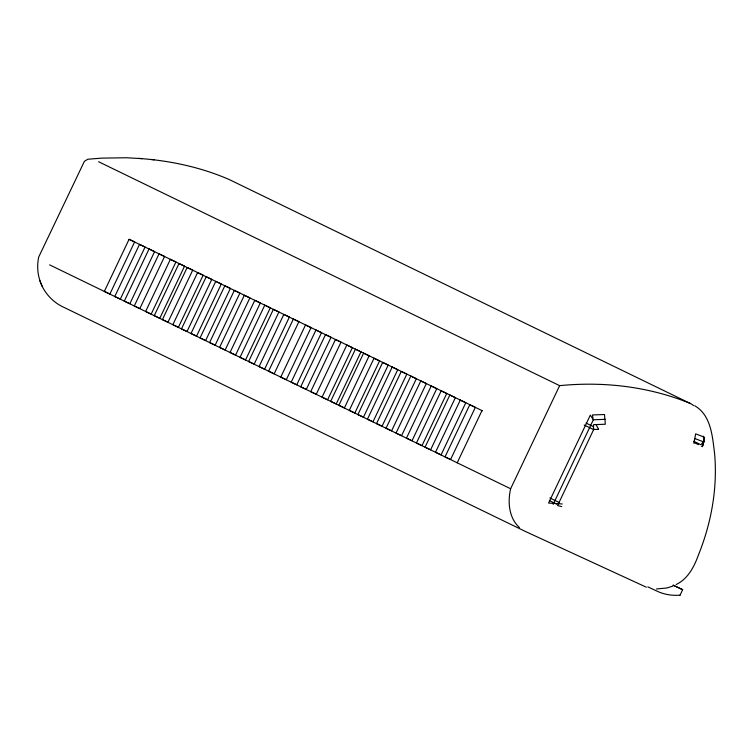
<?xml version="1.0" encoding="UTF-8"?>
<svg xmlns="http://www.w3.org/2000/svg" width="753" height="753" viewBox="0 0 753 753"><rect width="100%" height="100%" fill="white"/><g stroke="black" fill="none" stroke-linecap="round" stroke-linejoin="round"><path stroke-width="1.13" d="M598.437 429.361L593.477 429.539L593.524 424.664L605.318 424.24L604.499 414.517L592.479 414.95L593.157 419.477L590.333 415.119L548.57 503.06L562.256 503.973M693.899 443.338L695.659 433.86L704.516 437.239L702.671 446.021L704.027 441.202L700.911 444.731L693.701 441.23M129.083 239.313L104.328 291.43L109.9 294.018L134.646 241.892L129.083 239.313L482.447 410.799M406.827 374.081L382.072 426.198L376.509 423.619L401.255 371.493L405.895 373.648M457.193 462.803L481.948 410.677M519.41 527.476A46.046 32.671 -64.1 0 1 510.619 488.772L559.63 385.649A503.22 357.063 -64.1 0 1 679.997 399.485L689.466 403.09A28.492 20.218 -64.1 0 1 693.588 405.613M553.154 504.378L593.336 419.769M594.013 428.815L557.568 505.574L561.757 506.609M596.028 424.57L598.541 429.144M680.072 595.162L682.66 589.693L673.21 585.1M676.175 584.526C687.903 578.925 694.2 566.736 698.398 555.074C711.35 523.015 717.694 487.982 714.588 453.428C712.394 436.589 711.246 415.345 694.708 405.735M672.909 586.107L666.763 588.008L656.503 588.959M593.195 419.769L605.101 419.346M142.082 158.657L126.523 157.754L101.683 158.13L87.828 159.241L84.392 161.33L38.704 257.046C36.85 265.715 37.499 274.986 40.907 283.194M150.892 159.476C177.849 162.403 204.656 168.794 229.533 179.685L690.567 403.589M138.778 158.356L154.233 159.777M646.319 587.199L525.227 531.383L64.193 307.488C52.785 302.433 43.702 292.493 39.862 280.596M694.991 438.604L703.707 441.926M701.335 446.181L702.511 446.623M673.126 585.269L682.66 589.693M647.806 586.86L657.331 591.284A83.79 59.449 -64.1 0 0 680.072 595.162M694.275 442.623L698.398 444.628M98.605 161.744L559.63 385.649M586.182 423.148L593.392 426.64M584.206 425.04L593.477 429.539M549.906 497.978L559.168 502.477M549.398 500.613L556.608 504.115M49.632 264.868L510.666 488.772M41.151 283.768L42.272 286.554M703.368 436.232A184.033 130.58 -64.1 0 1 704.017 441.926M139.521 244.377L114.767 296.503L120.329 299.092L145.084 246.965L139.521 244.377M149.047 249.008L124.292 301.134L129.864 303.713L154.61 251.587L149.047 249.008M159.034 253.855L134.279 305.982L139.842 308.561L164.596 256.434L159.034 253.855M170.376 259.361L145.621 311.488L151.193 314.076L175.938 261.95L170.376 259.361M178.998 263.55L154.243 315.676L159.815 318.255L184.56 266.138L178.998 263.55M187.168 267.513L162.413 319.639L167.975 322.228L192.73 270.101L187.168 267.513M197.597 272.586L172.851 324.712L178.414 327.291L203.169 275.174L197.597 272.586M206.218 276.775L181.473 328.901L187.036 331.48L211.791 279.354L206.218 276.775M215.753 281.396L190.998 333.523L196.571 336.111L221.316 283.985L215.753 281.396M224.827 285.811L200.072 337.937L205.644 340.516L230.39 288.39L224.827 285.811M234.352 290.432L209.607 342.559L215.17 345.147L239.925 293.021L234.352 290.432M244.339 295.28L219.584 347.406L225.156 349.994L249.902 297.868L244.339 295.28M254.778 300.353L230.023 352.479L235.595 355.058L260.34 302.941L254.778 300.353M264.755 305.2L240.009 357.327L245.572 359.915L270.327 307.789L264.755 305.2M273.377 309.389L248.631 361.515L254.194 364.094L278.949 311.968L273.377 309.389M283.815 314.453L259.07 366.579L264.632 369.168L289.387 317.041L283.815 314.453M293.35 319.084L268.595 371.21L274.158 373.799L298.913 321.672L293.35 319.084M305.511 324.995L280.765 377.121L286.328 379.7L311.083 327.574L305.511 324.995M315.949 330.059L291.195 382.185L296.767 384.774L321.522 332.647L315.949 330.059M325.475 334.69L300.729 386.816L306.292 389.395L331.047 337.278L325.475 334.69M335.462 339.537L310.707 391.664L316.279 394.252L341.034 342.126L335.462 339.537M346.804 345.043L322.058 397.17L327.621 399.758L352.376 347.632L346.804 345.043M355.425 349.232L330.68 401.358L336.243 403.947L360.998 351.82L355.425 349.232M363.595 353.204L338.841 405.33L344.413 407.91L369.158 355.783L363.595 353.204M374.034 358.268L349.279 410.394L354.851 412.983L379.597 360.856L374.034 358.268M382.656 362.457L357.901 414.583L363.473 417.162L388.219 365.045L382.656 362.457M392.181 367.088L367.436 419.214L372.999 421.793L397.753 369.667L392.181 367.088M410.79 376.124L386.035 428.241L391.607 430.829L416.353 378.703L410.79 376.124M420.767 380.971L396.022 433.097L401.584 435.676L426.339 383.55L420.767 380.971M431.205 386.035L406.46 438.161L412.023 440.75L436.778 388.623L431.205 386.035M441.192 390.882L416.437 443.009L422.009 445.597L446.755 393.471L441.192 390.882M449.814 395.071L425.059 447.197L430.631 449.786L455.377 397.659L449.814 395.071M460.252 400.144L435.498 452.261L441.07 454.85L465.815 402.723L460.252 400.144M469.778 404.766L445.023 456.892L450.595 459.481L475.35 407.354L469.778 404.766"/></g></svg>
